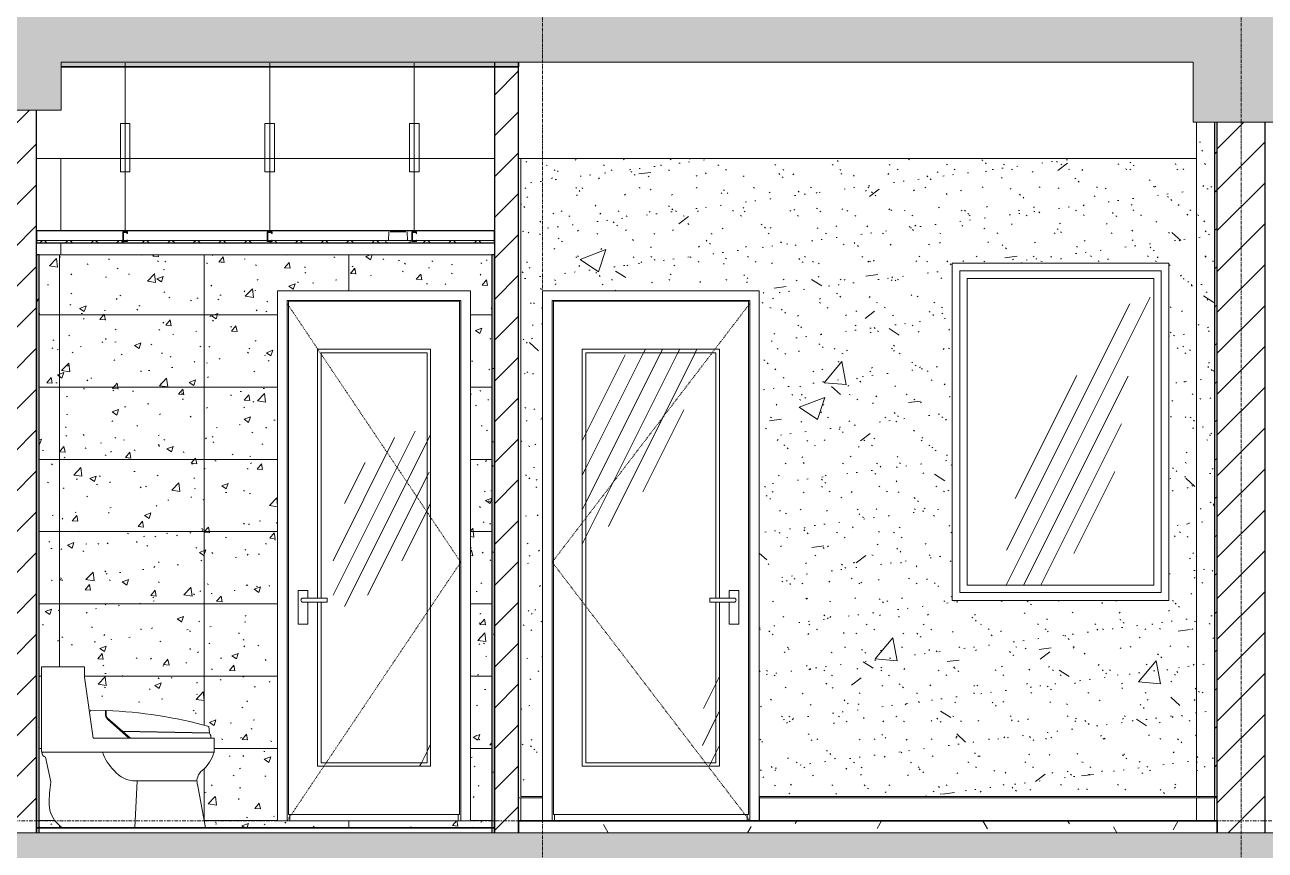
# Model space of a CAD drawing. Header units: millimetres. Extents: x -92143 to -2058, y -8802 to 35300.
# Drawn here: x -30586 to -25437, y 12278 to 15705 of the extents above; entities that cross this region are included whole.
import ezdxf

# ---------------------------------------------------------------- set-up
doc = ezdxf.new("R2010")
doc.units = ezdxf.units.MM
for name, pattern in [('Centre', [31.75, 6.35, -4.7625, 15.875, -4.7625]), ('Dash', [6.35, 3.175, -3.175]), ('Grid Line', [22.225, 12.7, -3.175, 3.175, -3.175])]:
    doc.linetypes.add(name, pattern=pattern)
for name, color, linetype, lineweight in [('0-1', 7, 'Continuous', 5), ('A-CLNG-1', 250, 'Continuous', 25), ('A-CLNG-2', 7, 'Continuous', 9), ('A-CLNG-PATT-1', 9, 'Continuous', 9), ('A-DETL-GENF', 92, 'Continuous', 9), ('A-DETL-GENF-1', 7, 'Continuous', 9), ('A-DETL-GENF-HDLN-1', 7, 'Dash', 9), ('A-DETL-GENF-HDLN-2', 1, 'Continuous', 9), ('A-DETL-THIN', 151, 'Continuous', 9), ('A-DOOR', 31, 'Continuous', 9), ('A-DOOR-1', 7, 'Continuous', 9), ('A-FLOR-1', 10, 'Continuous', 35), ('A-FLOR-HRAL', 11, 'Continuous', 9), ('A-FLOR-HRAL-1', 253, 'Continuous', 18), ('A-FLOR-HRAL-2', 9, 'Continuous', 9), ('A-FLOR-LEVL-2', 51, 'Centre', 9), ('A-FLOR-PATT-1', 7, 'Continuous', 9), ('A-FLOR-PATT-2', 67, 'Continuous', 9), ('A-GLAZ', 151, 'Continuous', 9), ('A-GLAZ-1', 7, 'Continuous', 9), ('A-WALL-1', 7, 'Continuous', 9), ('A-WALL-2', 250, 'Continuous', 25), ('A-WALL-3', 113, 'Continuous', 25), ('A-WALL-PATT-1', 7, 'Continuous', 9), ('A-WALL-PATT-2', 9, 'Continuous', 9), ('A-WALL-PATT-4', 111, 'Continuous', 9), ('E-LITE-EQPM', 33, 'Continuous', 9), ('E-LITE-EQPM-1', 7, 'Continuous', 9), ('I-WALL-1', 250, 'Continuous', 25), ('I-WALL-2', 7, 'Continuous', 9), ('P-SANR-FIXT', 6, 'Continuous', 9), ('P-SANR-FIXT-1', 7, 'Continuous', 9), ('S-BEAM-2', 7, 'Continuous', 9), ('S-COLS-1', 7, 'Continuous', 9), ('S-GRID-1', 1, 'Grid Line', 9)]:
    doc.layers.add(name, color=color, linetype=linetype, lineweight=lineweight)
pattern_1 = [(45, (-51987.05, 14125), (-84.8528, 84.8528), [])]
pattern_2 = [(0, (-51987.05, 14125), (609.6, 152.4), [50.292, -406.908, 50.292, -406.908, -2438.4]), (0, (-51987.05, 14125), (609.6, 152.4), [-914.4, 50.292, -864.108, 50.292, -406.908, -1066.8]), (0, (-51987.05, 14125), (609.6, 152.4), [-2286, 50.292, -254.508, 50.292, -711.708]), (120, (-51758.45, 14201.2), (-436.7823, 451.7291), [50.292, -406.908, 50.292, -2845.308]), (120, (-51758.45, 14201.2), (-436.7823, 451.7291), [-507.492, -406.908, 50.292, -864.108, -1524]), (120, (-51758.45, 14201.2), (-436.7823, 451.7291), [-1828.8, 50.292, -406.908, 50.292, -1016.508]), (120, (-51758.45, 14201.2), (-436.7823, 451.7291), [-2336.292, -254.508, 50.292, -711.708]), (240, (-51682.25, 14506), (-172.8177, -604.1291), [50.292, -406.908, 50.292, -406.908, -2438.4]), (240, (-51682.25, 14506), (-172.8177, -604.1291), [-914.4, 50.292, -864.108, 50.292, -406.908, -1066.8]), (240, (-51682.25, 14506), (-172.8177, -604.1291), [-2286, 50.292, -254.508, 50.292, -711.708])]
pattern_3 = [(50, (-51987.05, 14125), (1093.104, -95.634), [114.3, -1257.3]), (355, (-51987, 14125), (-211.457, 1146.34), [91.44, -1005.84]), (100.451, (-51896, 14117), (881.656, 1050.7), [97.14, -1068.54]), (46.184, (-51987, 14429.8), (1626.475, -252.26), [171.45, -1885.95]), (96.636, (-51851.5, 14408.8), (1424.42, 1484.57), [145.71, -1602.81]), (351.184, (-51987, 14429.8), (1424.43, 1484.55), [137.16, -1508.76]), (21, (-51834.65, 14353.6), (909.686, -613.59), [114.3, -1257.3]), (326, (-51834.7, 14353.6), (370.81, 1105.13), [91.44, -1005.84]), (71.451, (-51758.8, 14302.5), (1280.503, 491.53), [97.14, -1068.54]), (37.5, (-51987.05, 14125), (18.5313, 507.33), [50.292, -943.356, 50.292, -970.788, -1009.65]), (37.5, (-51987.05, 14125), (18.5313, 507.33), [-2014.728, 50.292, -959.358]), (7.5, (-51987.05, 14125), (400.918, 601.084), [50.292, -531.876, 50.292, -920.496, -384.81]), (7.5, (-51987.05, 14125), (400.918, 601.084), [-1552.956, 50.292, -334.518]), (327.5, (-52326.9, 14125), (813.545, -34.374), [50.292, -330.708, 50.292, -1138.428, -1577.34]), (327.5, (-52326.9, 14125), (813.545, -34.374), [-1569.72, 50.292, -1527.048]), (317.5, (-52479.3, 14125), (888.775, 152.56), [50.292, -445.008, 50.292, -739.14, -1120.14]), (317.5, (-52479.3, 14125), (888.775, 152.56), [-1284.732, 50.292, -1069.848])]
pattern_4 = [(37.5, (-51987.05, 14125), (-4.79953, 146.8239), [5.029, -110.795, 5.029, -124.511, -123.825]), (37.5, (-51987.05, 14125), (-4.79953, 146.8239), [-245.364, 5.029, -118.796]), (7.5, (-51987.05, 14125), (134.8574, 215.0472), [5.029, -57.455, 5.029, -99.365, -40.005]), (7.5, (-51987.05, 14125), (134.8574, 215.0472), [-166.878, 5.029, -34.976]), (327.5, (-52080.78, 14125), (237.29776, 0.4316), [5.029, -33.071, 5.029, -132.131, -179.07]), (327.5, (-52080.78, 14125), (237.29776, 0.4316), [-175.26, 5.029, -174.041]), (317.5, (-52080.78, 14125), (229.067, 66.8792), [5.029, -14.021, 5.029, -84.887, -102.87]), (317.5, (-52080.78, 14125), (229.067, 66.8792), [-108.966, 5.029, -97.841])]
pattern_5 = [(63.435, (-51796.6, 14220.2), (-766.75, 2300.24), [952.5, -571.5, 952.5, -571.5, -1211.71]), (63.435, (-51796.6, 14220.2), (-766.75, 2300.24), [-3048, 381, -830.71]), (63.435, (-51844.2, 14267.9), (-766.75, 2300.24), [762, -952.5, 571.5, -571.5, -1402.21]), (63.435, (-51844.2, 14267.9), (-766.75, 2300.24), [-2857.5, 666.75, -735.46]), (63.435, (-51844.2, 14410.8), (-766.75, 2300.24), [571.5, -1143, 381, -571.5, -1592.71]), (63.435, (-51844.2, 14410.8), (-766.75, 2300.24), [-2667, 857.25, -735.46]), (63.435, (-51701.3, 14267.9), (-766.75, 2300.24), [571.5, -1143, 476.25, -2068.96]), (63.435, (-51558.4, 14410.8), (-766.75, 2300.24), [285.75, -1428.75, 190.5, -2354.71]), (63.435, (-51796.6, 14648.9), (-766.75, 2300.24), [190.5, -1428.75, 190.5, -762, -1687.96]), (63.435, (-51796.6, 14648.9), (-766.75, 2300.24), [-2571.75, 476.25, -1211.71]), (63.435, (-50939.3, 14506), (-766.75, 2300.24), [952.5, -1428.75, 1143, -754.51]), (63.435, (-50939.3, 14363.1), (-766.75, 2300.24), [1333.5, -952.5, 1428.75, -564.01]), (63.435, (-50844, 14410.8), (-766.75, 2300.24), [1524, -762, 1143, -830.71]), (63.435, (-50701.2, 14553.6), (-766.75, 2300.24), [952.5, -1333.5, 762, -1211.71]), (63.435, (-50844, 14839.4), (-766.75, 2300.24), [476.25, -1905, 571.5, -1306.96]), (63.435, (-50558.3, 14696.5), (-766.75, 2300.24), [381, -1905, 381, -1592.71])]

# ---------------------------------------------------------------- blocks, each defined once
blk = doc.blocks.new('NCV_TKTC_KET CAU_rvt-1-TKCS_MẶT CẮT E')
at = {"layer": 'A-FLOR-PATT-1'}
h = blk.add_hatch(color=256, dxfattribs=at)
h.paths.add_polyline_path([(-73506.3, 15530), (-73236.9, 15530), (-73236.9, 15550), (-75336.9, 15550), (-75336.9, 15530), (-74122.9, 15530)])
h.paths.add_polyline_path([(-66936.9, 15530), (-65032.3, 15530), (-65032.3, 15550), (-66936.9, 15550)])
h.paths.add_polyline_path([(-20336.9, 15530), (-20336.9, 15550), (-22235.3, 15550), (-22235.3, 15530), (-20484.2, 15530)])
h.paths.add_polyline_path([(-58736.9, 15530), (-56833.3, 15530), (-56833.3, 15550), (-58736.9, 15550)])
h.paths.add_polyline_path([(-22438.4, 15530), (-22435.3, 15530.3), (-22435.3, 15550), (-22438.4, 15549.9), (-22438.4, 15541.9)])
h.paths.add_polyline_path([(-28536.9, 15530), (-28536.9, 15550), (-30435.3, 15550), (-30435.3, 15530), (-29115.7, 15530)])
h.paths.add_polyline_path([(-50536.9, 15530), (-48635.6, 15530), (-48635.6, 15550), (-50536.9, 15550)])
h.paths.add_polyline_path([(-30635.3, 15530), (-30635.3, 15550), (-30638.4, 15550), (-30638.4, 15530)])
h.paths.add_polyline_path([(-48435.6, 15530), (-48433.3, 15530), (-48433.3, 15550), (-48435.6, 15550)])
h.paths.add_polyline_path([(-40434.4, 15530), (-40434.4, 15550), (-42336.9, 15550), (-42336.9, 15530), (-40829.9, 15530)])
at = {"layer": 'A-FLOR-1'}
for p, q in [((-30435.3, 15530), (-28536.9, 15530)), ((-28536.9, 15530), (-28536.9, 15550))]:
    blk.add_line(p, q, dxfattribs=at)
at = {"layer": 'S-BEAM-2'}
for p, q in [((-28636.9, 15150), (-30536.9, 15150)), ((-27336.9, 15150), (-28536.9, 15150)), ((-25721.9, 15150), (-27336.9, 15150))]:
    blk.add_line(p, q, dxfattribs=at)
blk = doc.blocks.new('DOOR_CW_01 CANH MO-PANEL KINH - DIW_01-900x2200-CỬA GỖ VÂN LAMINATE-V39-TKCS_MẶT CẮT E')
at = {"layer": 'A-DETL-GENF-HDLN-2'}
h = blk.add_hatch(dxfattribs=at)
h.set_pattern_fill('FP_34', color=256, style=0, pattern_type=2)
h.set_pattern_definition(pattern_5)
h.paths.add_polyline_path([(-28271.9, 12626), (-27701.9, 12626), (-27701.9, 13307.5), (-27716.9, 13307.5), (-27716.9, 12641), (-28256.9, 12641), (-28256.9, 14343), (-27716.9, 14343), (-27716.9, 13324.5), (-27701.9, 13324.5), (-27701.9, 14358), (-28271.9, 14358), (-28271.9, 13282.4)])
h = blk.add_hatch(dxfattribs=at)
h.set_pattern_fill('FP_34', color=256, style=0, pattern_type=2)
h.set_pattern_definition(pattern_5)
h.paths.add_polyline_path([(-27882.7, 12641), (-27716.9, 12641), (-27716.9, 13307.5), (-27742.7, 13307.5), (-27742.7, 13324.5), (-27716.9, 13324.5), (-27716.9, 14343), (-28256.9, 14343), (-28256.9, 12641)])
at = {"layer": 'A-DETL-GENF-HDLN-1'}
for p, q in [((-28396.9, 13473.5), (-27576.9, 14547)), ((-27576.9, 12400), (-28396.9, 13473.5))]:
    blk.add_line(p, q, dxfattribs=at)
at = {"layer": 'A-DOOR-1'}
for p, q in [((-28396.9, 14560), (-28396.9, 12400)), ((-28396.9, 14560), (-27576.9, 14560)), ((-28391.9, 14558), (-28391.9, 12426)), ((-27581.9, 14558), (-28391.9, 14558)), ((-27581.9, 12426), (-27581.9, 14558)), ((-27576.9, 12400), (-27576.9, 14560)), ((-28271.9, 14358), (-27701.9, 14358)), ((-28271.9, 12626), (-28271.9, 14358)), ((-27716.9, 14343), (-28256.9, 14343)), ((-28256.9, 14343), (-28256.9, 12641)), ((-27716.9, 13324.5), (-27716.9, 14343)), ((-27701.9, 14358), (-27701.9, 13324.5)), ((-27661.7, 13356), (-27661.7, 13324.5)), ((-27622.2, 13356), (-27661.7, 13356)), ((-27622.2, 13216), (-27622.2, 13356)), ((-27742.7, 13324.5), (-27716.9, 13324.5)), ((-27742.7, 13307.5), (-27742.7, 13324.5)), ((-27716.9, 13307.5), (-27742.7, 13307.5)), ((-27641.9, 13324.5), (-27716.9, 13324.5)), ((-27716.9, 12641), (-27716.9, 13307.5)), ((-27641.9, 13307.5), (-27716.9, 13307.5)), ((-27701.9, 13307.5), (-27701.9, 12626)), ((-27661.7, 13307.5), (-27661.7, 13216)), ((-27661.7, 13216), (-27622.2, 13216)), ((-27701.9, 12626), (-28271.9, 12626)), ((-28256.9, 12641), (-27716.9, 12641)), ((-28436.9, 12495), (-28436.9, 12500)), ((-27536.9, 12500), (-27536.9, 12400)), ((-28391.9, 12426), (-27581.9, 12426)), ((-28386.9, 12400), (-28386.9, 12426)), ((-27586.9, 12400), (-27586.9, 12426))]:
    blk.add_line(p, q, dxfattribs=at)
for start, end in [(0, 90), (270, 0)]:
    blk.add_arc((-27641.9, 13316), 8.5, start, end, dxfattribs=at)
blk = doc.blocks.new('DOOR_CW_01 CANH MO-PANEL KINH - DIG_02-800x2200-CỬA NHÔM KÍNH-V40-TKCS_MẶT CẮT E')
at = {"layer": 'A-DETL-GENF-HDLN-2'}
h = blk.add_hatch(dxfattribs=at)
h.set_pattern_fill('FP_34', color=256, style=0, pattern_type=2)
h.set_pattern_definition(pattern_5)
h.paths.add_polyline_path([(-29115.7, 12626), (-28901.5, 12626), (-28901.5, 14358), (-29371.5, 14358), (-29371.5, 13324.5), (-29356.5, 13324.5), (-29356.5, 14343), (-28916.5, 14343), (-28916.5, 12641), (-29356.5, 12641), (-29356.5, 13307.5), (-29371.5, 13307.5), (-29371.5, 12626), (-29356.5, 12626)])
h = blk.add_hatch(dxfattribs=at)
h.set_pattern_fill('FP_34', color=256, style=0, pattern_type=2)
h.set_pattern_definition(pattern_5)
h.paths.add_polyline_path([(-29115.7, 12641), (-28916.5, 12641), (-28916.5, 14343), (-29356.5, 14343), (-29356.5, 13324.5), (-29330.7, 13324.5), (-29330.7, 13307.5), (-29356.5, 13307.5), (-29356.5, 12641)])
at = {"layer": 'A-DETL-GENF-HDLN-1'}
for p, q in [((-28776.5, 13473.5), (-29496.5, 14547)), ((-29496.5, 12400), (-28776.5, 13473.5))]:
    blk.add_line(p, q, dxfattribs=at)
at = {"layer": 'A-DOOR-1'}
for p, q in [((-29496.5, 14560), (-29496.5, 12400)), ((-29496.5, 14560), (-28776.5, 14560)), ((-28781.5, 14558), (-29491.5, 14558)), ((-29491.5, 14558), (-29491.5, 12426)), ((-28781.5, 12426), (-28781.5, 14558)), ((-28776.5, 12400), (-28776.5, 14560)), ((-29371.5, 13324.5), (-29371.5, 14358)), ((-29371.5, 14358), (-28901.5, 14358)), ((-29356.5, 14343), (-29356.5, 13324.5)), ((-28916.5, 14343), (-29356.5, 14343)), ((-28916.5, 12641), (-28916.5, 14343)), ((-28901.5, 14358), (-28901.5, 12626)), ((-29411.8, 13356), (-29451.3, 13356)), ((-29451.3, 13356), (-29451.3, 13216)), ((-29411.8, 13324.5), (-29411.8, 13356)), ((-29356.5, 13324.5), (-29431.5, 13324.5)), ((-29356.5, 13307.5), (-29431.5, 13307.5)), ((-29411.8, 13216), (-29411.8, 13307.5)), ((-29371.5, 12626), (-29371.5, 13307.5)), ((-29356.5, 13324.5), (-29330.7, 13324.5)), ((-29356.5, 13307.5), (-29356.5, 12641)), ((-29330.7, 13307.5), (-29356.5, 13307.5)), ((-29330.7, 13324.5), (-29330.7, 13307.5)), ((-29451.3, 13216), (-29411.8, 13216)), ((-28901.5, 12626), (-29371.5, 12626)), ((-29356.5, 12641), (-28916.5, 12641)), ((-29491.5, 12426), (-28781.5, 12426)), ((-29486.5, 12426), (-29486.5, 12400)), ((-28786.5, 12426), (-28786.5, 12400))]:
    blk.add_line(p, q, dxfattribs=at)
for start, end in [(90, 180), (180, 270)]:
    blk.add_arc((-29431.5, 13316), 8.5, start, end, dxfattribs=at)
blk = doc.blocks.new('M_Fixed - 900 x 1400-V41-TKCS_MẶT CẮT E')
at = {"layer": 'A-GLAZ'}
h = blk.add_hatch(dxfattribs=at)
h.set_pattern_fill('FP_34', color=256, style=0, pattern_type=2)
h.set_pattern_definition(pattern_5)
h.paths.add_polyline_path([(-26673.9, 13378), (-25899.9, 13378), (-25899.9, 14652), (-26673.9, 14652), (-26673.9, 14152)])
at = {"layer": 'A-GLAZ-1'}
for p, q in [((-26704.9, 14683), (-25868.9, 14683)), ((-26704.9, 13347), (-26704.9, 14683)), ((-25868.9, 14683), (-25868.9, 13347)), ((-26673.9, 14652), (-25899.9, 14652)), ((-26673.9, 13378), (-26673.9, 14652)), ((-25899.9, 14652), (-25899.9, 13378)), ((-25868.9, 13347), (-26704.9, 13347)), ((-25899.9, 13378), (-26673.9, 13378))]:
    blk.add_line(p, q, dxfattribs=at)
blk = doc.blocks.new('TOILET - TOILET-400871-TKCS_MẶT CẮT E')
at = {"layer": 'P-SANR-FIXT-1'}
for p, q in [((-30517.2, 6238.8), (-30338.3, 6238.8)), ((-30517.2, 5884.5), (-30517.2, 6238.8)), ((-30338.3, 6238.8), (-30338.3, 6196.1)), ((-30338.3, 6196.1), (-30301.7, 5942.7)), ((-30317.1, 6048.9), (-30313.7, 6058.1)), ((-30301.7, 5942.7), (-30317.1, 6048.9)), ((-30311.6, 6059.4), (-30250.9, 6057.8)), ((-30248.1, 6040.7), (-30248.1, 6057.1)), ((-30181.1, 5971.6), (-30244.4, 6027.8)), ((-30243, 6022.1), (-30153.7, 5942.7)), ((-29822.8, 5991.3), (-29819.2, 5965.3)), ((-30153.7, 5942.7), (-30301.7, 5942.7)), ((-30301.7, 5942.7), (-29800.4, 5942.7)), ((-29819.2, 5965.3), (-30181.1, 5971.6)), ((-30179, 5970), (-29819.9, 5963.7)), ((-30147, 5942.7), (-30179, 5970)), ((-29813.5, 5942.7), (-30147, 5942.7)), ((-29813.5, 5950.7), (-29813.5, 5942.7)), ((-29800.4, 5942.7), (-29800.4, 5884.5)), ((-30514.1, 5884.5), (-30517.2, 5884.5)), ((-29800.4, 5884.5), (-30517.2, 5884.5)), ((-30477.9, 5760.8), (-30499.7, 5863.3)), ((-30130, 5570), (-30119.8, 5764.9)), ((-30125, 5764.9), (-29871.4, 5764.9)), ((-29869.9, 5751.5), (-29836, 5570))]:
    blk.add_line(p, q, dxfattribs=at)
for centre, radius, start, end in [((-30311.7, 6057.2), 2.2, 88.5161, 155.4839), ((-29006, 6068.4), 1244.9, 180.4858, 181.4436), ((-30226.7, 6039.8), 24, 186.6549, 227.3451), ((-30310.2, 4249.5), 1808.7, 74.3662, 88.0305), ((-30223.8, 6040.7), 24.3, 180, 212), ((-29845.4, 5943), 32.8, 13.4486, 39.0703), ((-30495.4, 5881.7), 18.9, 171.5586, 257), ((-30070.1, 5954.4), 206.2, 199.8317, 225.1361), ((-29944.9, 5924.8), 150, 309.0587, 344.4161), ((-30125, 5881.3), 116.3, 218.8786, 270), ((-29814.7, 5764.2), 56.7, 129.0587, 192.9413), ((-29921.6, 5674.2), 563, 171.1596, 180.5723), ((-30367.9, 5669.8), 116.7, 180.5723, 239.3773)]:
    blk.add_arc(centre, radius, start, end, dxfattribs=at)
blk = doc.blocks.new('LIC_10-ĐÈN LED DOWNLIGHT ÂM TRẦN_ P_6W_ ÁNH SÁNG 4000K - LIC_10-ĐÈN LED DOWNLIGHT ÂM TRẦN_ P_6W_ ÁNH SÁNG 4000K-806193-TKCS_MẶT CẮT E')
at = {"layer": 'E-LITE-EQPM-1'}
for p, q in [((-29074.4, 8045), (-29077, 8009)), ((-29004.4, 8045), (-29069.4, 8045)), ((-28996.9, 8009), (-28999.4, 8045)), ((-29096.9, 8000), (-29096.9, 7998)), ((-29096.9, 7998), (-29091, 7998)), ((-28976.9, 7998), (-29096.9, 7998)), ((-29093.4, 8000), (-29095.8, 8000)), ((-29076.1, 8000), (-29093.3, 8000)), ((-28982.9, 8000), (-29091, 8000)), ((-29087.9, 8009), (-29087.9, 8000)), ((-29082, 8000), (-29085.5, 8000)), ((-28991, 8009), (-29082.9, 8009)), ((-29081.9, 8002), (-29081.9, 8000)), ((-29078.6, 8000), (-29081.1, 8000)), ((-29000.3, 8000), (-29073.6, 8000)), ((-29053.3, 8000), (-29060.6, 8000)), ((-29013.3, 8000), (-29020.5, 8000)), ((-28980.5, 8000), (-28997.7, 8000)), ((-28992.7, 8000), (-28995.3, 8000)), ((-28991.9, 8000), (-28991.9, 8002)), ((-28988.4, 8000), (-28991.8, 8000)), ((-28985.9, 8000), (-28985.9, 8009)), ((-28982.9, 7998), (-28976.9, 7998)), ((-28978.1, 8000), (-28980.5, 8000)), ((-28976.9, 7998), (-28976.9, 8000))]:
    blk.add_line(p, q, dxfattribs=at)
blk = doc.blocks.new('Railing - Railing-915938-TKCS_MẶT CẮT E')
at = {"layer": 'A-FLOR-HRAL-1'}
for p, q in [((-28526.9, 5695), (-28536.9, 5695)), ((-28536.9, 5695), (-28536.9, 5600)), ((-28526.9, 5600), (-28526.9, 5695)), ((-28536.9, 5600), (-28526.9, 5600))]:
    blk.add_line(p, q, dxfattribs=at)
at = {"layer": 'A-FLOR-HRAL-2'}
for p, q in [((-28526.9, 5695), (-28436.5, 5695)), ((-28436.5, 5695), (-28436.5, 5600))]:
    blk.add_line(p, q, dxfattribs=at)
blk = doc.blocks.new('Railing - Railing-915939-TKCS_MẶT CẮT E')
at = {"layer": 'A-FLOR-HRAL-1'}
for p, q in [((-25636.9, 5695), (-25646.9, 5695)), ((-25646.9, 5695), (-25646.9, 5600)), ((-25636.9, 5600), (-25636.9, 5695)), ((-25646.9, 5600), (-25636.9, 5600))]:
    blk.add_line(p, q, dxfattribs=at)
at = {"layer": 'A-FLOR-HRAL-2'}
for p, q in [((-27536.5, 5695), (-25721.9, 5695)), ((-27536.5, 5600), (-27536.5, 5695)), ((-25721.9, 5695), (-25646.9, 5695)), ((-25721.9, 5695), (-25721.9, 5600))]:
    blk.add_line(p, q, dxfattribs=at)
blk = doc.blocks.new('NCV_TKTC_TANG 3 - 4_rvt-1-TKCS_MẶT CẮT E')
at = {"layer": 'A-CLNG-PATT-1'}
h = blk.add_hatch(dxfattribs=at)
h.set_pattern_fill('FP_4', color=256, style=0, pattern_type=2)
h.set_pattern_definition([(45, (-51987.05, 14125), (-53.033, 53.033), []), (135, (-51987.05, 14125), (-53.033, -53.033), [])])
h.paths.add_polyline_path([(-28807.5, 14800), (-28636.9, 14800), (-28636.9, 14810), (-28959.4, 14810), (-28959.4, 14805), (-28979.4, 14805), (-28979.4, 14810), (-28990.5, 14809), (-28990.5, 14800), (-28961.6, 14800)])
h.paths.add_polyline_path([(-30536.9, 14800), (-29083.4, 14800), (-29082.9, 14809), (-29559.4, 14807.5), (-29559.4, 14805), (-29579.4, 14805), (-29579.4, 14810), (-30159.4, 14810), (-30159.4, 14805), (-30179.4, 14805), (-30179.4, 14810), (-30536.9, 14810)])
h.paths.add_polyline_path([(-28976.9, 14807.5), (-28961.6, 14807.9), (-28961.9, 14810), (-28976.9, 14809)])
h.paths.add_polyline_path([(-30176.9, 14807.5), (-30161.9, 14807.5), (-30161.9, 14810), (-30176.9, 14810)])
h.paths.add_polyline_path([(-29561.9, 14807.5), (-29561.9, 14810), (-29576.9, 14810), (-29576.9, 14807.5)])
at = {"layer": 'A-FLOR-PATT-2'}
h = blk.add_hatch(dxfattribs=at)
h.set_pattern_fill('FP_2', color=256, style=0, pattern_type=2)
h.set_pattern_definition(pattern_2)
h.paths.add_polyline_path([(-26649.6, 12350), (-25636.9, 12350), (-25636.9, 12400), (-28536.9, 12400), (-28536.9, 12350), (-27882.7, 12350)])
at = {"layer": 'A-WALL-PATT-1'}
h = blk.add_hatch(dxfattribs=at)
h.set_pattern_fill('FP_5', color=256, style=0, pattern_type=2)
h.set_pattern_definition([(45, (-51987.05, 14125), (-79.5495, 79.5495), [])])
h.paths.add_polyline_path([(-25636.9, 12500), (-25636.9, 15300), (-25646.9, 15300), (-25646.9, 12500)])
at = {"layer": 'A-WALL-PATT-2'}
h = blk.add_hatch(dxfattribs=at)
h.set_pattern_fill('FP_1', color=256, style=0, pattern_type=2)
h.set_pattern_definition(pattern_1)
h.paths.add_polyline_path([(-28636.9, 12350), (-28536.9, 12350), (-28536.9, 15550), (-28636.9, 15550), (-28636.9, 12369.3)])
h = blk.add_hatch(dxfattribs=at)
h.set_pattern_fill('FP_1', color=256, style=0, pattern_type=2)
h.set_pattern_definition(pattern_1)
h.paths.add_polyline_path([(-30636.9, 12350), (-30536.9, 12350), (-30536.9, 15350), (-30635.3, 15350), (-30636.9, 12369.3)])
h = blk.add_hatch(dxfattribs=at)
h.set_pattern_fill('FP_7', color=256, style=0, pattern_type=2)
h.set_pattern_definition(pattern_3)
h.paths.add_polyline_path([(-25721.9, 12500), (-25646.9, 12500), (-25646.9, 15300), (-25721.9, 15300), (-25721.9, 12673.7)])
h = blk.add_hatch(dxfattribs=at)
h.set_pattern_fill('FP_6', color=256, style=0, pattern_type=2)
h.set_pattern_definition(pattern_4)
h.paths.add_polyline_path([(-25721.9, 12500), (-25646.9, 12500), (-25646.9, 15300), (-25721.9, 15300), (-25721.9, 12673.7)])
h = blk.add_hatch(dxfattribs=at)
h.set_pattern_fill('FP_7', color=256, style=0, pattern_type=2)
h.set_pattern_definition(pattern_3)
h.paths.add_polyline_path([(-28499.2, 12500), (-28436.9, 12500), (-28436.9, 14600), (-27536.9, 14600), (-27536.9, 12500), (-25721.9, 12500), (-25721.9, 15150), (-28526.9, 15150), (-28526.9, 12500)])
h.paths.add_polyline_path([(-25836.9, 13315), (-26736.9, 13315), (-26736.9, 14715), (-25836.9, 14715), (-25836.9, 14499.9)])
h = blk.add_hatch(dxfattribs=at)
h.set_pattern_fill('FP_6', color=256, style=0, pattern_type=2)
h.set_pattern_definition(pattern_4)
h.paths.add_polyline_path([(-28499.2, 12500), (-28436.9, 12500), (-28436.9, 14600), (-27536.9, 14600), (-27536.9, 12500), (-25721.9, 12500), (-25721.9, 15150), (-28526.9, 15150), (-28526.9, 12500)])
h.paths.add_polyline_path([(-25836.9, 13315), (-26736.9, 13315), (-26736.9, 14715), (-25836.9, 14715), (-25836.9, 14499.9)])
h = blk.add_hatch(dxfattribs=at)
h.set_pattern_fill('FP_2', color=256, style=0, pattern_type=2)
h.set_pattern_definition(pattern_2)
h.paths.add_polyline_path([(-30526.9, 12350), (-30526.9, 14750), (-30536.9, 14750), (-30536.9, 12350)])
h = blk.add_hatch(dxfattribs=at)
h.set_pattern_fill('FP_18', color=256, style=0, pattern_type=2)
h.set_pattern_definition([(50, (-51987.05, 14125), (273.276, -23.909), [28.575, -314.325]), (355, (-51987.05, 14125), (-52.8646, 286.585), [22.86, -251.46]), (100.451, (-51964.28, 14123), (220.4138, 262.6745), [24.285, -267.135]), (46.184, (-51987.05, 14201.2), (406.6187, -63.0646), [42.862, -471.487]), (96.636, (-51953.17, 14195.94), (356.104, 371.1414), [36.428, -400.703]), (351.184, (-51987.05, 14201.2), (356.1075, 371.138), [34.29, -377.19]), (21, (-51948.95, 14182.15), (227.4212, -153.3982), [28.575, -314.325]), (326, (-51948.95, 14182.15), (92.7027, 276.2822), [22.86, -251.46]), (71.451, (-51930, 14169.37), (320.1254, 122.8816), [24.285, -267.135]), (37.5, (-51987.05, 14125), (4.6325, 126.8326), [5.029, -243.383, 5.029, -250.241, -252.413]), (37.5, (-51987.05, 14125), (4.6325, 126.8326), [-503.682, 5.029, -247.383]), (7.5, (-51987.05, 14125), (100.22916, 150.2711), [5.029, -140.513, 5.029, -237.668, -96.203]), (7.5, (-51987.05, 14125), (100.22916, 150.2711), [-388.239, 5.029, -91.173]), (327.5, (-52072.01, 14125), (203.38684, -8.5935), [5.029, -90.221, 5.029, -292.151, -394.335]), (327.5, (-52072.01, 14125), (203.38684, -8.5935), [-392.43, 5.029, -389.306]), (317.5, (-52110.11, 14125), (222.1944, 38.1398), [5.029, -118.796, 5.029, -192.329, -280.035]), (317.5, (-52110.11, 14125), (222.1944, 38.1398), [-321.183, 5.029, -275.006])])
h.paths.add_polyline_path([(-30481.3, 12370), (-30426.9, 12370), (-30438.8, 12377.1), (-30457.8, 12395.4), (-30472.2, 12417.6), (-30481.3, 12442.4), (-30484.5, 12468.6), (-30483.1, 12514.8), (-30477.9, 12560.8), (-30499.7, 12663.3), (-30507.9, 12667.6), (-30513.2, 12675.2), (-30514.1, 12684.5), (-30517.2, 12684.5), (-30517.2, 13038.8), (-30338.3, 13038.8), (-30338.3, 12996.1), (-30317.1, 12848.9), (-30311.6, 12859.4), (-30250.9, 12857.8), (-30249.2, 12831.5), (-30243, 12822.1), (-30153.7, 12742.7), (-30147, 12742.7), (-30179, 12770), (-29819.2, 12762.5), (-29813.5, 12750.7), (-29813.5, 12742.7), (-29800.4, 12742.7), (-29800.4, 12684.5), (-29811.7, 12655.8), (-29833.3, 12625.4), (-29859.2, 12599.3), (-29865.9, 12588.5), (-29870, 12576.6), (-29871.4, 12564.1), (-29869.9, 12551.5), (-29836, 12370), (-28646.9, 12370), (-28646.9, 14750), (-30526.9, 14750), (-30526.9, 12370), (-30483.1, 12370)])
h.paths.add_polyline_path([(-28807.5, 12400), (-29536.5, 12400), (-29536.5, 14600), (-28736.5, 14600), (-28736.5, 12400)])
h.paths.add_polyline_path([(-29819.2, 12765.3), (-30181.1, 12771.6), (-30245.2, 12830.4), (-30248.1, 12846.9), (-30246.7, 12857), (-30104.7, 12846.5), (-29962.7, 12824.5), (-29822.8, 12791.3), (-29819.9, 12770.8)])
h = blk.add_hatch(dxfattribs=at)
h.set_pattern_fill('FP_39', color=256, style=0, pattern_type=2)
h.set_pattern_definition([(0, (-28641.94, 12400), (0, 300), []), (90, (-28641.94, 12400), (-600, 4e-14), [])])
h.paths.add_polyline_path([(-30481.3, 12370), (-30426.9, 12370), (-30438.8, 12377.1), (-30457.8, 12395.4), (-30472.2, 12417.6), (-30481.3, 12442.4), (-30484.5, 12468.6), (-30483.1, 12514.8), (-30477.9, 12560.8), (-30499.7, 12663.3), (-30507.9, 12667.6), (-30513.2, 12675.2), (-30514.1, 12684.5), (-30517.2, 12684.5), (-30517.2, 13038.8), (-30338.3, 13038.8), (-30338.3, 12996.1), (-30317.1, 12848.9), (-30311.6, 12859.4), (-30250.9, 12857.8), (-30249.2, 12831.5), (-30243, 12822.1), (-30153.7, 12742.7), (-30147, 12742.7), (-30179, 12770), (-29819.2, 12762.5), (-29813.5, 12750.7), (-29813.5, 12742.7), (-29800.4, 12742.7), (-29800.4, 12684.5), (-29811.7, 12655.8), (-29833.3, 12625.4), (-29859.2, 12599.3), (-29865.9, 12588.5), (-29870, 12576.6), (-29871.4, 12564.1), (-29869.9, 12551.5), (-29836, 12370), (-28646.9, 12370), (-28646.9, 14750), (-30526.9, 14750), (-30526.9, 12370), (-30483.1, 12370)])
h.paths.add_polyline_path([(-28807.5, 12400), (-29536.5, 12400), (-29536.5, 14600), (-28736.5, 14600), (-28736.5, 12400)])
h.paths.add_polyline_path([(-29819.2, 12765.3), (-30181.1, 12771.6), (-30245.2, 12830.4), (-30248.1, 12846.9), (-30246.7, 12857), (-30104.7, 12846.5), (-29962.7, 12824.5), (-29822.8, 12791.3), (-29819.9, 12770.8)])
h = blk.add_hatch(dxfattribs=at)
h.set_pattern_fill('FP_2', color=256, style=0, pattern_type=2)
h.set_pattern_definition(pattern_2)
h.paths.add_polyline_path([(-28636.9, 12350), (-28636.9, 14750), (-28646.9, 14750), (-28646.9, 12350)])
at = {"layer": 'A-CLNG-1'}
for p, q in [((-28636.9, 14850), (-30536.9, 14850)), ((-30536.9, 14850), (-30536.9, 14800)), ((-28636.9, 14800), (-28636.9, 14850)), ((-30536.9, 14800), (-29091, 14800)), ((-28982.9, 14800), (-28636.9, 14800))]:
    blk.add_line(p, q, dxfattribs=at)
at = {"layer": 'A-CLNG-2'}
for p, q in [((-30179.1, 14810), (-30536.9, 14810)), ((-30160.1, 14810), (-30176.9, 14810)), ((-29579.1, 14810), (-30159.4, 14810)), ((-29560.1, 14810), (-29576.9, 14810)), ((-29071.5, 14810), (-29559.4, 14810)), ((-28979.1, 14810), (-29002.3, 14810)), ((-28961.6, 14810), (-28976.9, 14810)), ((-28636.9, 14810), (-28959.4, 14810))]:
    blk.add_line(p, q, dxfattribs=at)
at = {"layer": 'A-FLOR-1'}
for p, q in [((-28636.9, 12370), (-30536.9, 12370)), ((-30536.9, 12370), (-30536.9, 12350)), ((-28636.9, 12350), (-28636.9, 12370)), ((-25636.9, 12400), (-28536.9, 12400)), ((-28536.9, 12400), (-28536.9, 12350)), ((-25636.9, 12350), (-25636.9, 12400))]:
    blk.add_line(p, q, dxfattribs=at)
at = {"layer": 'A-WALL-1'}
for p, q in [((-28436.9, 12495), (-28436.9, 12500)), ((-27536.9, 12500), (-27536.9, 12400)), ((-25711.9, 12495), (-25711.9, 12500))]:
    blk.add_line(p, q, dxfattribs=at)
at = {"layer": 'A-WALL-2'}
for p, q in [((-28636.9, 15550), (-28636.9, 12350)), ((-28536.9, 12350), (-28536.9, 15550)), ((-30536.9, 12350), (-30536.9, 15350))]:
    blk.add_line(p, q, dxfattribs=at)
at = {"layer": 'I-WALL-1'}
for p, q in [((-25646.9, 15300), (-25646.9, 12500)), ((-25636.9, 12500), (-25636.9, 15300)), ((-30536.9, 14750), (-30536.9, 12350)), ((-30526.9, 14750), (-30536.9, 14750)), ((-30526.9, 12350), (-30526.9, 14750)), ((-28636.9, 14750), (-28646.9, 14750)), ((-28646.9, 14750), (-28646.9, 12350)), ((-28636.9, 12350), (-28636.9, 14750)), ((-25646.9, 12500), (-25636.9, 12500))]:
    blk.add_line(p, q, dxfattribs=at)
at = {"layer": 'I-WALL-2'}
for p, q in [((-25721.9, 15300), (-25721.9, 12500)), ((-28526.9, 15150), (-28526.9, 12500)), ((-28646.9, 14750), (-30526.9, 14750)), ((-26736.9, 13315), (-26736.9, 14715)), ((-26736.9, 14715), (-25836.9, 14715)), ((-25836.9, 14715), (-25836.9, 13315)), ((-29536.5, 12400), (-29536.5, 14600)), ((-29536.5, 14600), (-28736.5, 14600)), ((-28736.5, 14600), (-28736.5, 12400)), ((-28436.9, 12500), (-28436.9, 14600)), ((-28436.9, 14600), (-27536.9, 14600)), ((-27536.9, 14600), (-27536.9, 12500)), ((-25836.9, 13315), (-26736.9, 13315)), ((-28526.9, 12500), (-28436.9, 12500)), ((-27536.9, 12500), (-25721.9, 12500)), ((-25721.9, 12500), (-25646.9, 12500)), ((-28736.5, 12400), (-29536.5, 12400))]:
    blk.add_line(p, q, dxfattribs=at)
at = {"layer": 'S-COLS-1'}
for p, q in [((-30436.9, 15150), (-30436.9, 14850)), ((-30436.9, 14800), (-30436.9, 14750))]:
    blk.add_line(p, q, dxfattribs=at)
at = {"layer": 'A-DOOR'}
for name in ['DOOR_CW_01 CANH MO-PANEL KINH - DIG_02-800x2200-CỬA NHÔM KÍNH-V40-TKCS_MẶT CẮT E', 'DOOR_CW_01 CANH MO-PANEL KINH - DIW_01-900x2200-CỬA GỖ VÂN LAMINATE-V39-TKCS_MẶT CẮT E']:
    blk.add_blockref(name, (0, 0), dxfattribs=at)
at = {"layer": 'A-FLOR-HRAL'}
for name in ['Railing - Railing-915938-TKCS_MẶT CẮT E', 'Railing - Railing-915939-TKCS_MẶT CẮT E']:
    blk.add_blockref(name, (0, 6800), dxfattribs=at)
at = {"layer": 'A-GLAZ'}
blk.add_blockref('M_Fixed - 900 x 1400-V41-TKCS_MẶT CẮT E', (0, 0), dxfattribs=at)
at = {"layer": 'E-LITE-EQPM'}
blk.add_blockref('LIC_10-ĐÈN LED DOWNLIGHT ÂM TRẦN_ P_6W_ ÁNH SÁNG 4000K - LIC_10-ĐÈN LED DOWNLIGHT ÂM TRẦN_ P_6W_ ÁNH SÁNG 4000K-806193-TKCS_MẶT CẮT E', (0, 6800), dxfattribs=at)
at = {"layer": 'P-SANR-FIXT'}
blk.add_blockref('TOILET - TOILET-400871-TKCS_MẶT CẮT E', (0, 6800), dxfattribs=at)
blk = doc.blocks.new('Repeating Detail - THANH TREO TRẦN 700-V208-TKCS_MẶT CẮT E')
at = {"layer": 'A-DETL-GENF'}
for points in [[(-66377.4, 28405), (-66357.4, 28405), (-66357.4, 28411), (-66359.9, 28407.5), (-66374.9, 28407.5), (-66374.9, 28442.5), (-66359.9, 28442.5), (-66357.4, 28439), (-66357.4, 28445), (-66377.4, 28445)], [(-65777.4, 28405), (-65757.4, 28405), (-65757.4, 28411), (-65759.9, 28407.5), (-65774.9, 28407.5), (-65774.9, 28442.5), (-65759.9, 28442.5), (-65757.4, 28439), (-65757.4, 28445), (-65777.4, 28445)], [(-65177.4, 28405), (-65157.4, 28405), (-65157.4, 28411), (-65159.9, 28407.5), (-65174.9, 28407.5), (-65174.9, 28442.5), (-65159.9, 28442.5), (-65157.4, 28439), (-65157.4, 28445), (-65177.4, 28445)]]:
    blk.add_hatch(color=256, dxfattribs=at).paths.add_polyline_path(points)
for p, q in [((-66367.4, 28445), (-66367.4, 29145)), ((-65767.4, 28445), (-65767.4, 29145)), ((-65167.4, 28445), (-65167.4, 29145)), ((-66387.4, 28895), (-66347.4, 28895)), ((-66387.4, 28695), (-66387.4, 28895)), ((-66347.4, 28895), (-66347.4, 28695)), ((-65787.4, 28895), (-65747.4, 28895)), ((-65787.4, 28695), (-65787.4, 28895)), ((-65747.4, 28895), (-65747.4, 28695)), ((-65187.4, 28895), (-65147.4, 28895)), ((-65187.4, 28695), (-65187.4, 28895)), ((-65147.4, 28895), (-65147.4, 28695)), ((-66347.4, 28695), (-66387.4, 28695)), ((-65747.4, 28695), (-65787.4, 28695)), ((-65147.4, 28695), (-65187.4, 28695)), ((-66357.4, 28445), (-66377.4, 28445)), ((-66377.4, 28445), (-66377.4, 28405)), ((-66357.4, 28445), (-66377.4, 28445)), ((-66377.4, 28445), (-66377.4, 28405)), ((-66374.9, 28442.5), (-66359.9, 28442.5)), ((-66374.9, 28407.5), (-66374.9, 28442.5)), ((-66374.9, 28407.5), (-66374.9, 28442.5)), ((-66374.9, 28442.5), (-66359.9, 28442.5)), ((-66359.9, 28442.5), (-66359.9, 28439)), ((-66359.9, 28442.5), (-66359.9, 28439)), ((-66359.9, 28439), (-66357.4, 28439)), ((-66359.9, 28439), (-66357.4, 28439)), ((-66357.4, 28439), (-66357.4, 28445)), ((-66357.4, 28439), (-66357.4, 28445)), ((-65757.4, 28445), (-65777.4, 28445)), ((-65777.4, 28445), (-65777.4, 28405)), ((-65757.4, 28445), (-65777.4, 28445)), ((-65777.4, 28445), (-65777.4, 28405)), ((-65774.9, 28442.5), (-65759.9, 28442.5)), ((-65774.9, 28407.5), (-65774.9, 28442.5)), ((-65774.9, 28407.5), (-65774.9, 28442.5)), ((-65774.9, 28442.5), (-65759.9, 28442.5)), ((-65759.9, 28442.5), (-65759.9, 28439)), ((-65759.9, 28442.5), (-65759.9, 28439)), ((-65759.9, 28439), (-65757.4, 28439)), ((-65759.9, 28439), (-65757.4, 28439)), ((-65757.4, 28439), (-65757.4, 28445)), ((-65757.4, 28439), (-65757.4, 28445)), ((-65157.4, 28445), (-65177.4, 28445)), ((-65177.4, 28445), (-65177.4, 28405)), ((-65157.4, 28445), (-65177.4, 28445)), ((-65177.4, 28445), (-65177.4, 28405)), ((-65174.9, 28442.5), (-65159.9, 28442.5)), ((-65174.9, 28407.5), (-65174.9, 28442.5)), ((-65174.9, 28407.5), (-65174.9, 28442.5)), ((-65174.9, 28442.5), (-65159.9, 28442.5)), ((-65159.9, 28442.5), (-65159.9, 28439)), ((-65159.9, 28442.5), (-65159.9, 28439)), ((-65159.9, 28439), (-65157.4, 28439)), ((-65159.9, 28439), (-65157.4, 28439)), ((-65157.4, 28439), (-65157.4, 28445)), ((-65157.4, 28439), (-65157.4, 28445)), ((-66377.4, 28405), (-66357.4, 28405)), ((-66377.4, 28405), (-66357.4, 28405)), ((-66359.9, 28407.5), (-66374.9, 28407.5)), ((-66359.9, 28407.5), (-66374.9, 28407.5)), ((-66357.4, 28411), (-66359.9, 28411)), ((-66359.9, 28411), (-66359.9, 28407.5)), ((-66357.4, 28411), (-66359.9, 28411)), ((-66359.9, 28411), (-66359.9, 28407.5)), ((-66357.4, 28405), (-66357.4, 28411)), ((-66357.4, 28405), (-66357.4, 28411)), ((-65777.4, 28405), (-65757.4, 28405)), ((-65777.4, 28405), (-65757.4, 28405)), ((-65759.9, 28407.5), (-65774.9, 28407.5)), ((-65759.9, 28407.5), (-65774.9, 28407.5)), ((-65757.4, 28411), (-65759.9, 28411)), ((-65759.9, 28411), (-65759.9, 28407.5)), ((-65757.4, 28411), (-65759.9, 28411)), ((-65759.9, 28411), (-65759.9, 28407.5)), ((-65757.4, 28405), (-65757.4, 28411)), ((-65757.4, 28405), (-65757.4, 28411)), ((-65177.4, 28405), (-65157.4, 28405)), ((-65177.4, 28405), (-65157.4, 28405)), ((-65159.9, 28407.5), (-65174.9, 28407.5)), ((-65159.9, 28407.5), (-65174.9, 28407.5)), ((-65157.4, 28411), (-65159.9, 28411)), ((-65159.9, 28411), (-65159.9, 28407.5)), ((-65157.4, 28411), (-65159.9, 28411)), ((-65159.9, 28411), (-65159.9, 28407.5)), ((-65157.4, 28405), (-65157.4, 28411)), ((-65157.4, 28405), (-65157.4, 28411))]:
    blk.add_line(p, q, dxfattribs=at)

msp = doc.modelspace()

# ---------------------------------------------------------------- hatches: boundary and pattern name
at = {"layer": 'A-DETL-GENF-1'}
for points in [[(-77935.7, 15150), (-77935.7, 15550), (-73233.6, 15550), (-73233.6, 15350), (-73033.3, 15350), (-73033.3, 15550), (-70108.5, 15550), (-70108.5, 15300), (-69708.5, 15300), (-69708.5, 15550), (-65032.3, 15550), (-65032.3, 15350), (-64832.3, 15350), (-64832.3, 15550), (-61933.6, 15550), (-61933.6, 15300), (-61533.6, 15300), (-61533.6, 15550), (-56833.3, 15550), (-56833.3, 15350), (-56633.3, 15350), (-56633.3, 15550), (-53733.2, 15550), (-53733.2, 15300), (-53333.2, 15300), (-53333.2, 15550), (-48635.6, 15550), (-48635.6, 15350), (-48435.6, 15350), (-48435.6, 15550), (-45535.3, 15550), (-45535.3, 15300), (-45134.4, 15300), (-45134.4, 15550), (-40434.4, 15550), (-40434.4, 15350), (-40234.4, 15350), (-40234.4, 15550), (-37436.9, 15550), (-37436.9, 15300), (-37037.4, 15300), (-37037.4, 15550), (-33860.3, 15550), (-33860.3, 15300), (-33436.9, 15300), (-33436.9, 15550), (-30635.3, 15550), (-30635.3, 15350), (-30435.3, 15350), (-30435.3, 15550), (-25735.7, 15550), (-25735.7, 15300), (-25335.7, 15300), (-25335.7, 15550), (-22435.3, 15550), (-22435.3, 15350), (-22235.3, 15350), (-22235.3, 15550), (-17535.3, 15550), (-17535.3, 15150), (-17236.9, 15150), (-17236.9, 15750), (-78233.3, 15750), (-78233.3, 15150)], [(-17236.9, 11750), (-17236.9, 12350), (-78233.3, 12350), (-78233.3, 11750), (-77935.7, 11750), (-77935.7, 12150), (-73233.6, 12150), (-73233.6, 11950), (-73033.3, 11950), (-73033.3, 12150), (-70108.5, 12150), (-70108.5, 11900), (-69708.5, 11900), (-69708.5, 12150), (-65032.3, 12150), (-65032.3, 11950), (-64832.3, 11950), (-64832.3, 12150), (-61933.6, 12150), (-61933.6, 11900), (-61533.6, 11900), (-61533.6, 12150), (-56833.3, 12150), (-56833.3, 11950), (-56633.3, 11950), (-56633.3, 12150), (-53733.2, 12150), (-53733.2, 11900), (-53333.2, 11900), (-53333.2, 12150), (-48635.6, 12150), (-48635.6, 11950), (-48435.6, 11950), (-48435.6, 12150), (-45535.3, 12150), (-45535.3, 11900), (-45134.4, 11900), (-45134.4, 12150), (-40434.4, 12150), (-40434.4, 11950), (-40234.4, 11950), (-40234.4, 12150), (-37436.9, 12150), (-37436.9, 11900), (-37037.4, 11900), (-37037.4, 12150), (-33860.3, 12150), (-33860.3, 11900), (-33436.9, 11900), (-33436.9, 12150), (-30635.3, 12150), (-30635.3, 11950), (-30435.3, 11950), (-30435.3, 12150), (-25735.7, 12150), (-25735.7, 11900), (-25335.7, 11900), (-25335.7, 12150), (-22435.3, 12150), (-22435.3, 11950), (-22235.3, 11950), (-22235.3, 12150), (-17535.3, 12150), (-17535.3, 11750)]]:
    msp.add_hatch(color=256, dxfattribs=at).paths.add_polyline_path(points)
at = {"layer": 'A-WALL-PATT-4'}
h = msp.add_hatch(dxfattribs=at)
h.set_pattern_fill('FP_1', color=256, style=0, pattern_type=2)
h.set_pattern_definition(pattern_1)
h.paths.add_polyline_path([(-25437.4, 12350), (-25437.4, 15300), (-25637.4, 15300), (-25637.4, 12350)])

# ---------------------------------------------------------------- linework, layer by layer
at = {"layer": 'A-DETL-THIN'}
for p, q in [((-30435.3, 15350), (-30435.3, 15550)), ((-30435.3, 15550), (-25735.7, 15550)), ((-25735.7, 15550), (-25735.7, 15300)), ((-30635.3, 15350), (-30435.3, 15350)), ((-25735.7, 15300), (-25335.7, 15300)), ((-17236.9, 12350), (-33857.4, 12350))]:
    msp.add_line(p, q, dxfattribs=at)
at = {"layer": 'A-FLOR-LEVL-2'}
msp.add_line((-92142.8, 12400), (-5549.7, 12400), dxfattribs=at)
at = {"layer": 'A-WALL-3'}
for p, q in [((-25637.4, 15300), (-25637.4, 12350)), ((-25437.4, 12350), (-25437.4, 15300))]:
    msp.add_line(p, q, dxfattribs=at)
at = {"layer": 'S-GRID-1'}
for p, q in [((-28436.9, -3701.5), (-28436.9, 30542.5)), ((-25536.9, -3701.5), (-25536.9, 30542.5))]:
    msp.add_line(p, q, dxfattribs=at)

# ---------------------------------------------------------------- block references
at = {"layer": '0-1'}
for name in ['NCV_TKTC_KET CAU_rvt-1-TKCS_MẶT CẮT E', 'NCV_TKTC_TANG 3 - 4_rvt-1-TKCS_MẶT CẮT E']:
    msp.add_blockref(name, (0, 0), dxfattribs=at)
at = {"layer": 'A-DETL-GENF'}
msp.add_blockref('Repeating Detail - THANH TREO TRẦN 700-V208-TKCS_MẶT CẮT E', (36197.9, -13600), dxfattribs=at)

doc.saveas('drawing.dxf')
